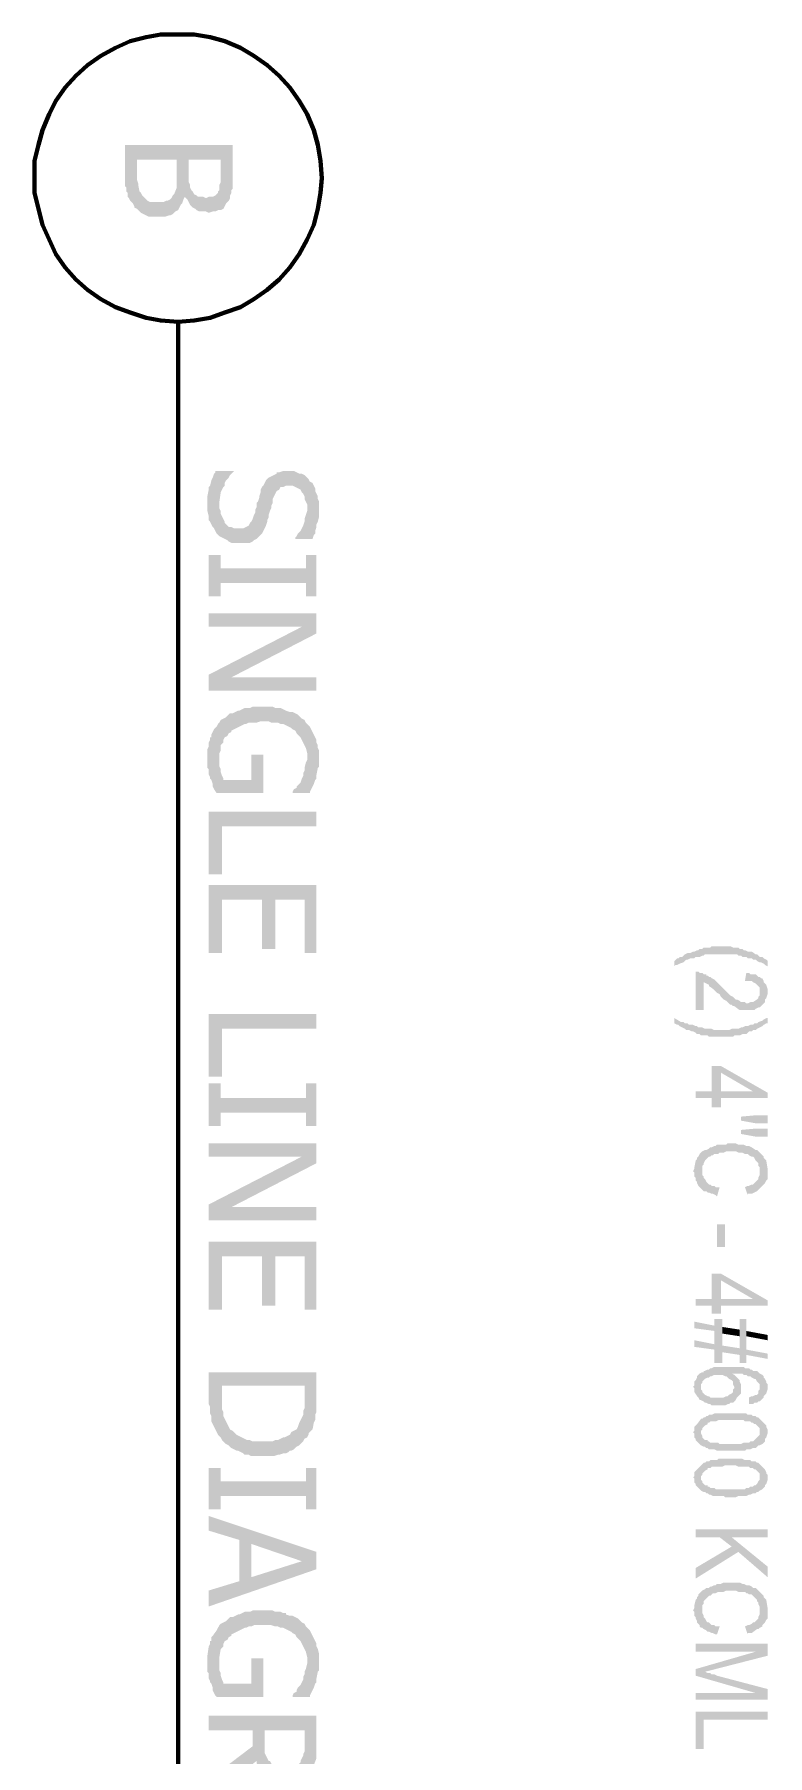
# Model space of a CAD drawing. Header units: inches. Extents: x -186 to 186, y -282 to 282.
# Drawn here: x -91.63 to -71.22, y -0.85 to 47.04 of the extents above; entities that cross this region are included whole.
import ezdxf

# ---------------------------------------------------------------- set-up
doc = ezdxf.new("R2010")
doc.units = ezdxf.units.IN
doc.header["$MEASUREMENT"] = 0
doc.layers.add('H', color=7, linetype='CONTINUOUS', lineweight=100)
doc.layers.add('P', color=250, linetype='CONTINUOUS', lineweight=100)

msp = doc.modelspace()

# ---------------------------------------------------------------- hatches: boundary and pattern name
at = {"layer": 'H', "linetype": 'Continuous'}
for points in [[(-86.111, 43.185), (-86.111, 43.963), (-89.111, 43.963), (-89.111, 43), (-89.111, 42.926), (-89.111, 42.815), (-89.074, 42.778), (-89.074, 42.667), (-89.037, 42.63), (-89.037, 42.519), (-89, 42.481), (-88.963, 42.407), (-88.889, 42.333), (-88.852, 42.259), (-88.852, 42.222), (-88.778, 42.185), (-88.778, 43.556), (-87.667, 43.556), (-87.667, 43.111), (-87.63, 42.148), (-87.593, 42.222), (-87.556, 42.296), (-87.519, 42.333), (-87.481, 42.444), (-87.444, 42.519), (-87.37, 42.444), (-87.333, 42.37), (-87.333, 43.556), (-86.444, 43.556), (-86.444, 42.148), (-86.37, 42.185), (-86.333, 42.259), (-86.296, 42.333), (-86.222, 42.407), (-86.185, 42.481), (-86.185, 42.556), (-86.148, 42.63), (-86.148, 42.704), (-86.111, 42.741), (-86.111, 43), (-86.111, 43.074)], [(-87.63, 42.148), (-87.667, 43.111), (-87.667, 42.852), (-87.667, 42.815), (-87.667, 42.778), (-87.741, 42.593), (-87.778, 42.556), (-87.815, 42.481), (-87.852, 42.444), (-87.926, 42.407), (-87.963, 42.407), (-88.037, 42.37), (-88.111, 42.37), (-88.222, 42.37), (-88.333, 42.37), (-88.407, 42.37), (-88.481, 42.407), (-88.519, 42.444), (-88.593, 42.519), (-88.63, 42.556), (-88.667, 42.63), (-88.704, 42.667), (-88.741, 42.852), (-88.741, 42.889), (-88.778, 43), (-88.778, 43.148), (-88.778, 43.259), (-88.778, 43.556), (-88.778, 42.185), (-88.704, 42.111), (-88.667, 42.074), (-88.593, 42.037), (-88.519, 42), (-88.444, 41.963), (-88.37, 41.963), (-88.296, 41.963), (-88.074, 41.963), (-88, 41.963), (-87.889, 42), (-87.852, 42), (-87.778, 42.037), (-87.704, 42.111)], [(-86.444, 42.148), (-86.444, 43.185), (-86.444, 42.926), (-86.481, 42.852), (-86.481, 42.815), (-86.481, 42.704), (-86.519, 42.667), (-86.519, 42.63), (-86.593, 42.556), (-86.667, 42.519), (-86.778, 42.519), (-86.852, 42.481), (-86.926, 42.519), (-87, 42.519), (-87.074, 42.519), (-87.111, 42.556), (-87.185, 42.593), (-87.222, 42.667), (-87.259, 42.704), (-87.296, 42.778), (-87.296, 42.852), (-87.333, 42.926), (-87.333, 43.037), (-87.333, 43.111), (-87.333, 43.556), (-87.333, 42.37), (-87.296, 42.296), (-87.222, 42.222), (-87.148, 42.185), (-87.111, 42.148), (-87.037, 42.111), (-86.963, 42.111), (-86.852, 42.111), (-86.778, 42.074), (-86.667, 42.111), (-86.593, 42.111), (-86.519, 42.148)], [(-86.074, 34.889), (-86.593, 34.889), (-86.593, 34.852), (-86.63, 34.815), (-86.667, 34.704), (-86.704, 34.63), (-86.741, 34.481), (-86.778, 34.444), (-86.778, 34.37), (-86.815, 34.185), (-86.815, 34.111), (-86.815, 33.778), (-86.778, 33.63), (-86.778, 33.519), (-86.741, 33.481), (-86.704, 33.407), (-86.667, 33.333), (-86.63, 33.296), (-86.593, 33.222), (-86.556, 33.148), (-86.519, 33.111), (-86.481, 33.963), (-86.481, 34.037), (-86.444, 34.296), (-86.37, 34.444), (-86.333, 34.481), (-86.333, 34.556), (-86.296, 34.63), (-86.222, 34.704), (-86.185, 34.778), (-86.148, 34.815)], [(-84, 34.667), (-84.037, 34.704), (-84.111, 34.778), (-84.185, 34.815), (-84.259, 34.815), (-84.333, 34.852), (-84.407, 34.889), (-84.481, 34.889), (-84.556, 34.889), (-84.63, 34.889), (-84.704, 34.889), (-84.815, 34.852), (-84.889, 34.852), (-84.889, 34.815), (-84.963, 34.778), (-85.037, 34.741), (-85.111, 34.704), (-85.148, 34.667), (-85.185, 34.63), (-85.222, 34.556), (-85.259, 34.481), (-85.296, 34.444), (-85.333, 34.37), (-85.333, 34.296), (-85.37, 34.185), (-85.37, 34.148), (-85.407, 34.037), (-85.444, 34), (-85.444, 33.889), (-85.481, 33.815), (-85.481, 33.741), (-85.519, 33.667), (-85.556, 33.556), (-85.593, 33.481), (-85.63, 33.444), (-85.667, 33.37), (-85.741, 33.333), (-85.815, 33.296), (-85.889, 33.296), (-86.074, 33.296), (-86.148, 33.333), (-86.222, 33.333), (-86.296, 33.407), (-86.333, 33.444), (-86.333, 33.481), (-86.37, 33.556), (-86.407, 33.63), (-86.444, 33.704), (-86.444, 33.778), (-86.481, 33.852), (-86.481, 33.963), (-86.519, 33.111), (-86.481, 33.074), (-86.407, 33.037), (-86.333, 33), (-86.259, 32.963), (-86.222, 32.926), (-86.148, 32.889), (-86.074, 32.889), (-86, 32.889), (-85.815, 32.889), (-85.704, 32.889), (-85.63, 32.889), (-85.556, 32.926), (-85.519, 32.963), (-85.444, 33), (-85.407, 33.037), (-85.333, 33.111), (-85.296, 33.148), (-85.222, 33.296), (-85.185, 33.37), (-85.148, 33.481), (-85.148, 33.519), (-85.111, 33.593), (-85.111, 33.667), (-85.074, 33.778), (-85.037, 33.852), (-85.037, 33.926), (-85, 34), (-85, 34.074), (-85, 34.111), (-84.963, 34.185), (-84.926, 34.259), (-84.889, 34.333), (-84.815, 34.37), (-84.778, 34.444), (-84.704, 34.444), (-84.63, 34.481), (-84.519, 34.481), (-84.444, 34.481), (-84.37, 34.444), (-84.296, 34.407), (-84.222, 34.37), (-84.185, 34.296), (-84.148, 34.259), (-84.111, 34.185), (-84.111, 34.111), (-84.074, 34.037), (-84.037, 33.963), (-84.037, 33.852)], [(-83.704, 33.889), (-83.704, 33.963), (-83.704, 34.037), (-83.741, 34.111), (-83.741, 34.185), (-83.778, 34.259), (-83.815, 34.333), (-83.815, 34.407), (-83.852, 34.481), (-83.889, 34.556), (-83.963, 34.593), (-84, 34.667), (-84.037, 33.852), (-84.037, 33.778), (-84.111, 33.556), (-84.111, 33.481), (-84.148, 33.37), (-84.185, 33.296), (-84.222, 33.222), (-84.296, 33.148), (-84.333, 33.074), (-84.37, 33.037), (-84.37, 33), (-83.889, 33), (-83.852, 33.111), (-83.815, 33.148), (-83.815, 33.222), (-83.778, 33.333), (-83.778, 33.407), (-83.741, 33.481), (-83.704, 33.63), (-83.704, 33.704), (-83.704, 33.815)], [(-83.778, 31.407), (-83.778, 32.556), (-84.074, 32.556), (-84.074, 32.185), (-86.444, 32.185), (-86.444, 32.556), (-86.778, 32.556), (-86.778, 31.407), (-86.444, 31.407), (-86.444, 31.778), (-84.074, 31.778), (-84.074, 31.407)], [(-83.778, 30.37), (-83.778, 30.926), (-86.778, 30.926), (-86.778, 30.556), (-84.185, 30.556)], [(-83.778, 30.37), (-84.185, 30.556), (-86.778, 29.222), (-86.148, 29.148)], [(-83.778, 28.778), (-83.778, 29.148), (-86.148, 29.148), (-86.778, 29.222), (-86.778, 28.778)], [(-84, 27.815), (-84.074, 27.889), (-84.111, 27.963), (-84.185, 28), (-84.222, 28.037), (-84.296, 28.111), (-84.37, 28.148), (-84.444, 28.185), (-84.519, 28.185), (-84.63, 28.222), (-84.704, 28.259), (-84.778, 28.296), (-84.852, 28.296), (-84.926, 28.296), (-85, 28.333), (-85.074, 28.333), (-85.37, 28.333), (-85.481, 28.333), (-85.556, 28.333), (-85.63, 28.296), (-85.704, 28.296), (-85.778, 28.296), (-85.852, 28.259), (-85.926, 28.222), (-85.963, 28.222), (-86.037, 28.185), (-86.111, 28.148), (-86.185, 28.148), (-86.222, 28.111), (-86.296, 28.037), (-86.37, 28), (-86.444, 27.963), (-86.481, 27.889), (-86.519, 27.852), (-86.481, 26.926), (-86.481, 27.037), (-86.444, 27.111), (-86.444, 27.185), (-86.444, 27.259), (-86.37, 27.333), (-86.37, 27.407), (-86.333, 27.481), (-86.259, 27.519), (-86.222, 27.593), (-86.148, 27.63), (-86.148, 27.667), (-86.074, 27.704), (-86, 27.741), (-85.926, 27.778), (-85.852, 27.815), (-85.778, 27.852), (-85.741, 27.852), (-85.667, 27.889), (-85.593, 27.889), (-85.519, 27.889), (-85.444, 27.889), (-85.333, 27.926), (-85.111, 27.926), (-85.037, 27.889), (-84.926, 27.889), (-84.852, 27.889), (-84.778, 27.852), (-84.704, 27.852), (-84.63, 27.815), (-84.556, 27.778), (-84.481, 27.741), (-84.444, 27.704), (-84.37, 27.667), (-84.333, 27.593), (-84.259, 27.519), (-84.222, 27.481), (-84.185, 27.407), (-84.148, 27.333), (-84.111, 27.259), (-84.074, 27.185), (-84.037, 27.037), (-84.037, 26.963)], [(-85.259, 25.926), (-85.259, 27), (-85.593, 27), (-85.593, 26.296), (-86.37, 26.296), (-86.37, 26.333), (-86.407, 26.407), (-86.444, 26.519), (-86.444, 26.593), (-86.481, 26.667), (-86.481, 26.852), (-86.481, 26.926), (-86.519, 27.852), (-86.556, 27.778), (-86.63, 27.704), (-86.667, 27.63), (-86.704, 27.556), (-86.704, 27.481), (-86.741, 27.481), (-86.741, 27.407), (-86.778, 27.333), (-86.778, 27.222), (-86.815, 27.148), (-86.815, 27.074), (-86.815, 26.704), (-86.815, 26.63), (-86.778, 26.593), (-86.778, 26.519), (-86.778, 26.444), (-86.741, 26.37), (-86.741, 26.333), (-86.704, 26.296), (-86.667, 26.185), (-86.667, 26.111), (-86.63, 26.037), (-86.556, 25.926)], [(-83.704, 26.889), (-83.704, 26.926), (-83.704, 27.037), (-83.704, 27.111), (-83.741, 27.185), (-83.741, 27.259), (-83.778, 27.333), (-83.778, 27.407), (-83.815, 27.481), (-83.852, 27.556), (-83.889, 27.63), (-83.926, 27.704), (-83.963, 27.778), (-84, 27.815), (-84.037, 26.963), (-84.037, 26.852), (-84.074, 26.778), (-84.111, 26.63), (-84.111, 26.556), (-84.148, 26.481), (-84.148, 26.407), (-84.185, 26.333), (-84.222, 26.222), (-84.333, 26.111), (-84.333, 26.074), (-84.407, 26.037), (-84.444, 25.963), (-84.444, 25.926), (-83.963, 25.926), (-83.963, 25.963), (-83.926, 26.037), (-83.889, 26.111), (-83.852, 26.185), (-83.815, 26.296), (-83.778, 26.333), (-83.778, 26.37), (-83.778, 26.444), (-83.741, 26.63), (-83.704, 26.667), (-83.704, 26.741), (-83.704, 26.815)], [(-83.778, 25), (-83.778, 25.407), (-86.778, 25.407), (-86.778, 23.667), (-86.407, 23.667), (-86.407, 25)], [(-83.778, 21.481), (-83.778, 23.37), (-86.778, 23.37), (-86.778, 21.481), (-86.407, 21.481), (-86.407, 22.963), (-85.296, 22.963), (-85.296, 21.593), (-84.926, 21.593), (-84.926, 22.963), (-84.111, 22.963), (-84.111, 21.481)], [(-71.222, 21.111), (-71.222, 21.259), (-71.259, 21.296), (-71.333, 21.333), (-71.37, 21.37), (-71.444, 21.37), (-71.481, 21.407), (-71.519, 21.444), (-71.556, 21.444), (-71.667, 21.519), (-71.741, 21.519), (-71.778, 21.519), (-71.852, 21.556), (-71.889, 21.556), (-71.926, 21.593), (-72, 21.593), (-72.037, 21.63), (-72.111, 21.63), (-72.148, 21.63), (-72.185, 21.63), (-72.259, 21.667), (-72.37, 21.667), (-72.407, 21.667), (-72.593, 21.667), (-72.667, 21.667), (-72.778, 21.667), (-72.815, 21.63), (-72.889, 21.63), (-72.926, 21.63), (-73, 21.63), (-73.037, 21.593), (-73.111, 21.593), (-73.148, 21.556), (-73.185, 21.556), (-73.259, 21.519), (-73.296, 21.519), (-73.37, 21.481), (-73.444, 21.481), (-73.519, 21.444), (-73.556, 21.407), (-73.593, 21.37), (-73.667, 21.37), (-73.704, 21.333), (-73.741, 21.333), (-73.778, 21.296), (-73.815, 21.259), (-73.815, 21.111), (-73.778, 21.148), (-73.741, 21.148), (-73.667, 21.185), (-73.556, 21.222), (-73.519, 21.259), (-73.481, 21.296), (-73.444, 21.296), (-73.37, 21.333), (-73.333, 21.333), (-73.259, 21.333), (-73.222, 21.37), (-73.148, 21.37), (-73.111, 21.37), (-73.037, 21.407), (-73, 21.407), (-72.963, 21.444), (-72.889, 21.444), (-72.852, 21.444), (-72.778, 21.444), (-72.741, 21.444), (-72.333, 21.444), (-72.259, 21.444), (-72.185, 21.444), (-72.148, 21.444), (-72.074, 21.444), (-72.037, 21.407), (-71.963, 21.407), (-71.926, 21.37), (-71.852, 21.37), (-71.815, 21.37), (-71.778, 21.333), (-71.704, 21.333), (-71.667, 21.333), (-71.63, 21.296), (-71.593, 21.296), (-71.556, 21.296), (-71.519, 21.259), (-71.444, 21.222), (-71.407, 21.222), (-71.333, 21.185), (-71.296, 21.148)], [(-71.407, 20), (-71.444, 20.407), (-71.444, 20.37), (-71.444, 20.296), (-71.481, 20.259), (-71.481, 20.222), (-71.519, 20.185), (-71.63, 20.111), (-71.667, 20.111), (-71.704, 20.111), (-71.778, 20.074), (-71.815, 20.074), (-71.852, 20.111), (-71.889, 20.111), (-71.963, 20.111), (-72, 20.148), (-72.074, 20.185), (-72.111, 20.185), (-72.148, 20.222), (-72.185, 20.259), (-72.259, 20.296), (-72.296, 20.333), (-72.333, 20.37), (-72.407, 20.444), (-72.444, 20.481), (-72.519, 20.556), (-72.593, 20.63), (-72.63, 20.667), (-72.667, 20.704), (-72.704, 20.741), (-72.778, 20.778), (-72.815, 20.815), (-72.852, 20.815), (-72.889, 20.852), (-72.926, 20.852), (-72.926, 20.889), (-73, 20.889), (-73.037, 20.926), (-73.111, 20.926), (-73.148, 20.963), (-73.185, 20.963), (-73.222, 20.963), (-73.222, 19.889), (-73, 19.889), (-73, 20.667), (-72.926, 20.63), (-72.852, 20.593), (-72.852, 20.556), (-72.741, 20.481), (-72.667, 20.407), (-72.63, 20.37), (-72.556, 20.333), (-72.519, 20.259), (-72.481, 20.222), (-72.444, 20.185), (-72.37, 20.148), (-72.333, 20.111), (-72.296, 20.074), (-72.259, 20.037), (-72.222, 20.037), (-72.185, 20), (-72.148, 20), (-72, 19.889), (-71.963, 19.889), (-71.889, 19.889), (-71.852, 19.889), (-71.704, 19.889), (-71.667, 19.889), (-71.593, 19.889), (-71.556, 19.926), (-71.481, 19.963), (-71.444, 19.963)], [(-71.222, 20.37), (-71.222, 20.481), (-71.259, 20.593), (-71.296, 20.63), (-71.333, 20.667), (-71.333, 20.704), (-71.37, 20.778), (-71.407, 20.778), (-71.444, 20.815), (-71.481, 20.815), (-71.519, 20.852), (-71.556, 20.889), (-71.63, 20.889), (-71.704, 20.889), (-71.741, 20.926), (-71.815, 20.926), (-71.852, 20.704), (-71.778, 20.704), (-71.741, 20.704), (-71.667, 20.704), (-71.63, 20.667), (-71.556, 20.63), (-71.519, 20.593), (-71.481, 20.556), (-71.444, 20.519), (-71.444, 20.444), (-71.444, 20.407), (-71.407, 20), (-71.37, 20.037), (-71.333, 20.074), (-71.296, 20.111), (-71.296, 20.185), (-71.259, 20.222), (-71.222, 20.333)], [(-83.778, 19.37), (-83.778, 19.778), (-86.778, 19.778), (-86.778, 18.037), (-86.407, 18.037), (-86.407, 19.37)], [(-71.222, 19.519), (-71.222, 19.667), (-71.259, 19.667), (-71.333, 19.63), (-71.37, 19.593), (-71.481, 19.556), (-71.519, 19.519), (-71.593, 19.519), (-71.63, 19.481), (-71.667, 19.481), (-71.704, 19.481), (-71.778, 19.444), (-71.815, 19.444), (-71.852, 19.444), (-71.926, 19.407), (-71.963, 19.407), (-72.037, 19.37), (-72.111, 19.37), (-72.148, 19.37), (-72.185, 19.37), (-72.222, 19.37), (-72.296, 19.333), (-72.704, 19.333), (-72.778, 19.37), (-72.815, 19.37), (-72.852, 19.37), (-72.926, 19.37), (-72.963, 19.37), (-73.037, 19.407), (-73.074, 19.407), (-73.148, 19.407), (-73.185, 19.444), (-73.222, 19.444), (-73.296, 19.481), (-73.333, 19.481), (-73.407, 19.481), (-73.444, 19.519), (-73.519, 19.519), (-73.556, 19.556), (-73.63, 19.556), (-73.815, 19.667), (-73.815, 19.519), (-73.741, 19.481), (-73.704, 19.481), (-73.667, 19.444), (-73.519, 19.37), (-73.481, 19.333), (-73.407, 19.333), (-73.333, 19.296), (-73.296, 19.296), (-73.222, 19.259), (-73.185, 19.222), (-73.111, 19.222), (-73.074, 19.185), (-73, 19.185), (-72.963, 19.185), (-72.889, 19.185), (-72.852, 19.148), (-72.815, 19.148), (-72.741, 19.148), (-72.63, 19.148), (-72.556, 19.148), (-72.444, 19.148), (-72.407, 19.148), (-72.296, 19.148), (-72.259, 19.148), (-72.185, 19.148), (-72.148, 19.185), (-72.111, 19.185), (-72.037, 19.185), (-72, 19.185), (-71.926, 19.222), (-71.889, 19.222), (-71.815, 19.222), (-71.778, 19.259), (-71.741, 19.296), (-71.667, 19.296), (-71.63, 19.333), (-71.556, 19.333), (-71.519, 19.37), (-71.37, 19.444), (-71.333, 19.481), (-71.259, 19.519)], [(-71.222, 17.444), (-71.222, 17.593), (-72.519, 18.333), (-72.778, 18.333), (-72.778, 17.63), (-73.222, 17.63), (-73.222, 17.444), (-72.778, 17.444), (-72.778, 17.185), (-72.519, 17.185), (-72.519, 18.148), (-71.63, 17.63)], [(-83.778, 16.667), (-83.778, 17.852), (-84.074, 17.852), (-84.074, 17.444), (-86.444, 17.444), (-86.444, 17.852), (-86.778, 17.852), (-86.778, 16.667), (-86.444, 16.667), (-86.444, 17.037), (-84.074, 17.037), (-84.074, 16.667)], [(-71.222, 17.444), (-71.63, 17.63), (-72.519, 17.63), (-72.519, 18.148), (-72.519, 17.444)], [(-71.222, 16.741), (-71.222, 16.963), (-71.556, 16.963), (-71.963, 16.926), (-71.963, 16.815), (-71.556, 16.741)], [(-71.222, 16.37), (-71.222, 16.593), (-71.556, 16.593), (-71.963, 16.556), (-71.963, 16.444), (-71.556, 16.37)], [(-83.778, 15.63), (-83.778, 16.185), (-86.778, 16.185), (-86.778, 15.815), (-84.185, 15.815)], [(-83.778, 15.63), (-84.185, 15.815), (-86.778, 14.481), (-86.148, 14.407)], [(-71.444, 15.926), (-71.481, 15.963), (-71.519, 16), (-71.556, 16), (-71.667, 16.074), (-71.741, 16.111), (-71.778, 16.111), (-71.815, 16.111), (-71.889, 16.148), (-71.926, 16.148), (-72, 16.148), (-72.037, 16.148), (-72.111, 16.185), (-72.333, 16.185), (-72.37, 16.148), (-72.444, 16.148), (-72.519, 16.148), (-72.556, 16.148), (-72.63, 16.148), (-72.667, 16.111), (-72.704, 16.111), (-72.778, 16.074), (-72.815, 16.074), (-72.852, 16.037), (-72.926, 16), (-72.963, 16), (-73.037, 15.963), (-73.074, 15.926), (-73.111, 15.889), (-73.148, 15.815), (-73.185, 15.778), (-73.185, 15.741), (-73.222, 15.704), (-73.259, 15.519), (-73.259, 15.481), (-73.296, 15.407), (-73.259, 15.37), (-73.259, 15.296), (-73.259, 15.259), (-73.222, 15.222), (-73.222, 15.148), (-73.185, 15.111), (-73.185, 15.074), (-73.148, 15), (-73.074, 14.926), (-73.037, 15.444), (-73.037, 15.481), (-73.037, 15.556), (-73, 15.593), (-73, 15.63), (-72.963, 15.704), (-72.926, 15.741), (-72.889, 15.778), (-72.852, 15.815), (-72.815, 15.815), (-72.778, 15.852), (-72.741, 15.852), (-72.704, 15.889), (-72.667, 15.889), (-72.593, 15.889), (-72.556, 15.926), (-72.481, 15.926), (-72.444, 15.926), (-72.37, 15.963), (-72.111, 15.963), (-72.037, 15.926), (-71.963, 15.926), (-71.926, 15.926), (-71.852, 15.889), (-71.815, 15.889), (-71.778, 15.889), (-71.741, 15.852), (-71.667, 15.815), (-71.63, 15.815), (-71.593, 15.778), (-71.556, 15.704), (-71.519, 15.667), (-71.481, 15.63), (-71.481, 15.556), (-71.444, 15.519), (-71.444, 15.444), (-71.444, 15.407)], [(-71.222, 15.407), (-71.222, 15.481), (-71.259, 15.704), (-71.296, 15.741), (-71.333, 15.778), (-71.333, 15.815), (-71.37, 15.852), (-71.407, 15.889), (-71.444, 15.926), (-71.444, 15.407), (-71.444, 15.333), (-71.444, 15.296), (-71.481, 15.222), (-71.481, 15.185), (-71.519, 15.148), (-71.556, 15.111), (-71.593, 15.074), (-71.63, 15.037), (-71.667, 15.037), (-71.741, 15), (-71.778, 15), (-71.852, 14.963), (-71.778, 14.741), (-71.778, 14.778), (-71.704, 14.778), (-71.667, 14.778), (-71.519, 14.852), (-71.481, 14.889), (-71.444, 14.926), (-71.37, 15), (-71.333, 15.037), (-71.296, 15.074), (-71.259, 15.148), (-71.222, 15.185), (-71.222, 15.296), (-71.222, 15.333)], [(-72.556, 14.963), (-72.593, 14.963), (-72.667, 14.963), (-72.704, 15), (-72.778, 15), (-72.815, 15.037), (-72.852, 15.037), (-72.889, 15.074), (-72.926, 15.111), (-72.963, 15.185), (-73, 15.222), (-73, 15.259), (-73.037, 15.296), (-73.037, 15.37), (-73.037, 15.444), (-73.074, 14.926), (-73.037, 14.889), (-73, 14.852), (-72.926, 14.852), (-72.889, 14.815), (-72.852, 14.815), (-72.778, 14.778), (-72.741, 14.778), (-72.667, 14.741), (-72.63, 14.704)], [(-83.778, 14.037), (-83.778, 14.407), (-86.148, 14.407), (-86.778, 14.481), (-86.778, 14.037)], [(-72.63, 13.296), (-72.407, 13.296), (-72.407, 13.926), (-72.63, 13.926)], [(-83.778, 11.556), (-83.778, 13.444), (-86.778, 13.444), (-86.778, 11.556), (-86.407, 11.556), (-86.407, 13.037), (-85.296, 13.037), (-85.296, 11.667), (-84.926, 11.667), (-84.926, 13.037), (-84.111, 13.037), (-84.111, 11.556)], [(-71.222, 11.667), (-71.222, 11.815), (-72.519, 12.556), (-72.778, 12.556), (-72.778, 11.852), (-73.222, 11.852), (-73.222, 11.667), (-72.778, 11.667), (-72.778, 11.444), (-72.519, 11.444), (-72.519, 12.37), (-71.63, 11.852)], [(-71.222, 11.667), (-71.63, 11.852), (-72.519, 11.852), (-72.519, 12.37), (-72.519, 11.667)], [(-71.222, 10.185), (-71.222, 10.333), (-71.815, 10.444), (-71.815, 11.296), (-72, 11.296), (-72, 10.481), (-72.481, 10.556), (-72.481, 11.296), (-72.704, 11.296), (-72.704, 10.593), (-73.259, 10.704), (-73.259, 10.519), (-72.704, 10.444), (-72.704, 10.074), (-72.481, 10.074), (-72.481, 10.37), (-72, 10.296), (-72, 10.074), (-71.815, 10.074), (-71.815, 10.296)], [(-72.704, 11.111), (-73.259, 11.222), (-73.259, 11.037), (-72.704, 10.963), (-72.704, 10.593)], [(-72, 11), (-72.481, 11.074), (-72.481, 10.889), (-72, 10.815), (-72, 10.481)], [(-71.222, 10.704), (-71.222, 10.852), (-71.815, 10.963), (-71.815, 10.815)], [(-83.778, 9.148), (-83.778, 9.815), (-86.778, 9.815), (-86.778, 8.926), (-86.741, 8.852), (-86.741, 8.741), (-86.741, 8.667), (-86.704, 8.593), (-86.704, 8.556), (-86.704, 8.519), (-86.704, 8.444), (-86.667, 8.37), (-86.63, 8.296), (-86.593, 8.222), (-86.556, 8.148), (-86.519, 8.074), (-86.481, 8.037), (-86.444, 8), (-86.407, 9.444), (-84.111, 9.444), (-84.111, 9.148), (-84.111, 7.963), (-84.037, 8), (-84, 8.074), (-84, 8.111), (-83.889, 8.222), (-83.852, 8.407), (-83.815, 8.481), (-83.815, 8.63), (-83.778, 8.704), (-83.778, 8.778), (-83.778, 8.963), (-83.778, 9.037)], [(-72.148, 9), (-72.148, 9.407), (-72.148, 9.37), (-72.185, 9.333), (-72.185, 9.259), (-72.222, 9.222), (-72.296, 9.185), (-72.333, 9.148), (-72.37, 9.148), (-72.444, 9.111), (-72.481, 9.111), (-72.556, 9.111), (-72.63, 9.111), (-72.704, 9.111), (-72.778, 9.111), (-72.815, 9.111), (-72.852, 9.148), (-72.889, 9.148), (-72.963, 9.185), (-73, 9.222), (-73.037, 9.259), (-73.037, 9.296), (-73.074, 9.333), (-73.074, 9.407), (-73.111, 9.778), (-73.185, 9.704), (-73.185, 9.667), (-73.222, 9.593), (-73.259, 9.556), (-73.259, 9.519), (-73.259, 9.444), (-73.296, 9.407), (-73.259, 9.37), (-73.259, 9.296), (-73.259, 9.259), (-73.185, 9.148), (-73.148, 9.111), (-73.111, 9.037), (-73.074, 9.037), (-73, 9), (-72.963, 8.963), (-72.926, 8.963), (-72.852, 8.926), (-72.815, 8.926), (-72.778, 8.889), (-72.704, 8.889), (-72.444, 8.889), (-72.407, 8.889), (-72.333, 8.926), (-72.296, 8.926), (-72.259, 8.963), (-72.185, 8.963)], [(-71.963, 9.37), (-71.963, 9.444), (-71.963, 9.481), (-72, 9.556), (-72, 9.593), (-72.037, 9.63), (-72.148, 9.741), (-72.222, 9.778), (-72.222, 9.963), (-72.444, 9.963), (-72.519, 9.963), (-72.593, 9.963), (-72.63, 9.963), (-72.704, 9.963), (-72.778, 9.926), (-72.815, 9.926), (-72.852, 9.889), (-72.889, 9.889), (-72.963, 9.852), (-73, 9.852), (-73, 9.815), (-73.037, 9.815), (-73.111, 9.778), (-73.074, 9.407), (-73.074, 9.481), (-73.037, 9.519), (-73.037, 9.556), (-73, 9.593), (-72.963, 9.63), (-72.889, 9.667), (-72.852, 9.667), (-72.815, 9.704), (-72.778, 9.704), (-72.704, 9.741), (-72.667, 9.741), (-72.593, 9.741), (-72.519, 9.741), (-72.481, 9.741), (-72.407, 9.704), (-72.37, 9.704), (-72.296, 9.63), (-72.222, 9.593), (-72.185, 9.556), (-72.185, 9.519), (-72.185, 9.481), (-72.148, 9.407), (-72.148, 9), (-72.111, 9.037), (-72.074, 9.111), (-72.037, 9.148), (-72, 9.185), (-71.963, 9.222), (-71.963, 9.259), (-71.963, 9.333)], [(-71.444, 9.778), (-71.481, 9.815), (-71.519, 9.852), (-71.556, 9.852), (-71.63, 9.852), (-71.667, 9.889), (-71.704, 9.889), (-71.741, 9.926), (-71.815, 9.926), (-71.852, 9.926), (-71.889, 9.963), (-71.963, 9.963), (-72.111, 9.963), (-72.148, 9.963), (-72.222, 9.963), (-72.222, 9.778), (-72.037, 9.778), (-72, 9.778), (-71.926, 9.778), (-71.889, 9.741), (-71.815, 9.741), (-71.778, 9.704), (-71.741, 9.704), (-71.704, 9.704), (-71.667, 9.667), (-71.593, 9.63), (-71.556, 9.63), (-71.519, 9.556), (-71.444, 9.481), (-71.444, 9.444), (-71.444, 9.407)], [(-71.222, 9.37), (-71.222, 9.481), (-71.259, 9.519), (-71.259, 9.556), (-71.296, 9.63), (-71.333, 9.667), (-71.333, 9.704), (-71.37, 9.741), (-71.444, 9.778), (-71.444, 9.407), (-71.444, 9.333), (-71.481, 9.296), (-71.481, 9.222), (-71.519, 9.185), (-71.556, 9.185), (-71.63, 9.148), (-71.667, 9.148), (-71.741, 9.111), (-71.741, 8.926), (-71.704, 8.926), (-71.63, 8.926), (-71.593, 8.963), (-71.519, 8.963), (-71.481, 9), (-71.444, 9), (-71.407, 9.037), (-71.37, 9.074), (-71.333, 9.111), (-71.333, 9.148), (-71.296, 9.185), (-71.259, 9.222), (-71.222, 9.333)], [(-84.111, 7.963), (-84.111, 9.148), (-84.111, 9), (-84.111, 8.889), (-84.111, 8.815), (-84.148, 8.741), (-84.148, 8.667), (-84.148, 8.63), (-84.185, 8.556), (-84.222, 8.481), (-84.259, 8.407), (-84.296, 8.296), (-84.333, 8.222), (-84.407, 8.185), (-84.481, 8.148), (-84.519, 8.074), (-84.593, 8.037), (-84.667, 8), (-84.704, 8), (-84.778, 7.963), (-84.852, 7.926), (-84.926, 7.926), (-85, 7.889), (-85.074, 7.889), (-85.185, 7.889), (-85.37, 7.889), (-85.481, 7.889), (-85.556, 7.889), (-85.63, 7.926), (-85.704, 7.926), (-85.778, 7.963), (-85.852, 8), (-85.926, 8.037), (-86, 8.074), (-86.037, 8.111), (-86.111, 8.185), (-86.185, 8.222), (-86.222, 8.296), (-86.259, 8.37), (-86.296, 8.444), (-86.333, 8.519), (-86.37, 8.593), (-86.37, 8.667), (-86.37, 8.704), (-86.407, 8.778), (-86.407, 8.852), (-86.407, 8.963), (-86.407, 9.444), (-86.444, 8), (-86.407, 7.926), (-86.333, 7.852), (-86.296, 7.815), (-86.222, 7.778), (-86.148, 7.704), (-86.074, 7.667), (-86, 7.63), (-85.963, 7.63), (-85.889, 7.593), (-85.815, 7.556), (-85.778, 7.519), (-85.667, 7.519), (-85.593, 7.481), (-85.519, 7.481), (-85.444, 7.481), (-85.333, 7.481), (-85.111, 7.481), (-85.037, 7.481), (-84.963, 7.481), (-84.852, 7.519), (-84.815, 7.519), (-84.704, 7.556), (-84.63, 7.556), (-84.556, 7.593), (-84.519, 7.63), (-84.481, 7.63), (-84.407, 7.667), (-84.333, 7.741), (-84.259, 7.778), (-84.222, 7.815), (-84.148, 7.889)], [(-71.222, 8.148), (-71.222, 8.222), (-71.259, 8.296), (-71.259, 8.333), (-71.296, 8.37), (-71.333, 8.407), (-71.37, 8.444), (-71.407, 8.481), (-71.444, 8.519), (-71.481, 8.556), (-71.519, 8.556), (-71.556, 8.593), (-71.63, 8.593), (-71.667, 8.63), (-71.704, 8.63), (-71.778, 8.63), (-71.815, 8.667), (-71.852, 8.667), (-71.926, 8.667), (-72, 8.667), (-72.037, 8.667), (-72.444, 8.667), (-72.519, 8.667), (-72.593, 8.667), (-72.63, 8.667), (-72.704, 8.667), (-72.778, 8.63), (-72.815, 8.63), (-72.852, 8.63), (-72.889, 8.593), (-72.926, 8.593), (-72.963, 8.556), (-73, 8.556), (-73.037, 8.519), (-73.074, 8.519), (-73.074, 8.148), (-73.074, 8.185), (-73.037, 8.222), (-73.037, 8.259), (-73, 8.296), (-72.963, 8.333), (-72.889, 8.37), (-72.889, 8.407), (-72.852, 8.407), (-72.815, 8.444), (-72.778, 8.444), (-72.704, 8.444), (-72.667, 8.444), (-72.593, 8.481), (-72.481, 8.481), (-72.407, 8.481), (-72.111, 8.481), (-72.037, 8.481), (-71.889, 8.481), (-71.852, 8.444), (-71.815, 8.444), (-71.741, 8.444), (-71.704, 8.444), (-71.667, 8.407), (-71.63, 8.407), (-71.593, 8.37), (-71.556, 8.37), (-71.519, 8.333), (-71.481, 8.296), (-71.444, 8.259), (-71.444, 8.185), (-71.444, 8.148), (-71.444, 7.778), (-71.37, 7.815), (-71.296, 7.889), (-71.296, 7.963), (-71.259, 8), (-71.222, 8.111)], [(-71.444, 7.778), (-71.444, 8.148), (-71.444, 8.111), (-71.444, 8.074), (-71.481, 8.037), (-71.519, 8), (-71.556, 7.963), (-71.593, 7.926), (-71.63, 7.889), (-71.667, 7.889), (-71.704, 7.889), (-71.741, 7.852), (-71.815, 7.852), (-71.852, 7.852), (-71.889, 7.852), (-71.963, 7.815), (-72.556, 7.815), (-72.593, 7.852), (-72.667, 7.852), (-72.704, 7.852), (-72.778, 7.852), (-72.815, 7.852), (-72.852, 7.889), (-72.889, 7.889), (-72.889, 7.926), (-72.963, 7.926), (-73, 7.963), (-73.037, 8), (-73.037, 8.037), (-73.074, 8.111), (-73.074, 8.148), (-73.074, 8.519), (-73.185, 8.37), (-73.222, 8.333), (-73.259, 8.296), (-73.259, 8.259), (-73.259, 8.185), (-73.296, 8.148), (-73.259, 8.111), (-73.259, 8.074), (-73.259, 8), (-73.222, 7.963), (-73.222, 7.926), (-73.185, 7.889), (-73.148, 7.852), (-73.111, 7.815), (-73.074, 7.778), (-73, 7.741), (-72.963, 7.741), (-72.926, 7.704), (-72.889, 7.704), (-72.852, 7.667), (-72.815, 7.667), (-72.741, 7.667), (-72.704, 7.667), (-72.63, 7.63), (-72.593, 7.63), (-72.444, 7.63), (-72.407, 7.63), (-72.111, 7.63), (-72.037, 7.63), (-71.963, 7.63), (-71.889, 7.63), (-71.852, 7.63), (-71.815, 7.667), (-71.741, 7.667), (-71.704, 7.667), (-71.63, 7.704), (-71.593, 7.704), (-71.556, 7.704), (-71.519, 7.741), (-71.481, 7.778)], [(-71.444, 6.519), (-71.444, 6.889), (-71.444, 6.852), (-71.444, 6.815), (-71.481, 6.778), (-71.519, 6.704), (-71.556, 6.667), (-71.593, 6.667), (-71.63, 6.63), (-71.667, 6.63), (-71.704, 6.63), (-71.741, 6.593), (-71.815, 6.593), (-71.852, 6.556), (-71.889, 6.556), (-71.963, 6.556), (-72.556, 6.556), (-72.593, 6.556), (-72.667, 6.556), (-72.704, 6.593), (-72.778, 6.593), (-72.815, 6.593), (-72.852, 6.63), (-72.889, 6.63), (-72.889, 6.667), (-72.963, 6.667), (-73, 6.704), (-73.037, 6.741), (-73.037, 6.778), (-73.074, 6.815), (-73.074, 6.889), (-73.074, 7.222), (-73.111, 7.185), (-73.148, 7.148), (-73.185, 7.111), (-73.222, 7.074), (-73.259, 7.037), (-73.259, 7), (-73.259, 6.926), (-73.296, 6.889), (-73.259, 6.852), (-73.259, 6.815), (-73.259, 6.741), (-73.222, 6.704), (-73.222, 6.667), (-73.185, 6.63), (-73.148, 6.593), (-73.111, 6.556), (-73.074, 6.519), (-73, 6.481), (-72.963, 6.481), (-72.926, 6.444), (-72.889, 6.444), (-72.852, 6.407), (-72.815, 6.407), (-72.741, 6.37), (-72.704, 6.37), (-72.63, 6.37), (-72.593, 6.37), (-72.444, 6.37), (-72.407, 6.333), (-72.111, 6.333), (-72.037, 6.37), (-71.963, 6.37), (-71.889, 6.37), (-71.852, 6.37), (-71.815, 6.37), (-71.741, 6.407), (-71.704, 6.407), (-71.63, 6.444), (-71.593, 6.444), (-71.556, 6.444), (-71.519, 6.481), (-71.481, 6.481)], [(-71.222, 6.889), (-71.222, 6.963), (-71.259, 7), (-71.259, 7.037), (-71.296, 7.111), (-71.333, 7.148), (-71.37, 7.185), (-71.407, 7.222), (-71.444, 7.259), (-71.481, 7.296), (-71.519, 7.296), (-71.556, 7.333), (-71.63, 7.333), (-71.667, 7.333), (-71.704, 7.37), (-71.778, 7.37), (-71.815, 7.37), (-71.852, 7.37), (-71.926, 7.407), (-72, 7.407), (-72.037, 7.407), (-72.444, 7.407), (-72.519, 7.407), (-72.593, 7.407), (-72.63, 7.37), (-72.704, 7.37), (-72.778, 7.37), (-72.815, 7.37), (-72.852, 7.333), (-72.889, 7.333), (-72.926, 7.333), (-72.963, 7.296), (-73, 7.296), (-73.037, 7.259), (-73.074, 7.222), (-73.074, 6.889), (-73.074, 6.926), (-73.037, 6.963), (-73.037, 7), (-73, 7.037), (-72.963, 7.074), (-72.889, 7.111), (-72.889, 7.148), (-72.852, 7.148), (-72.815, 7.148), (-72.778, 7.185), (-72.704, 7.185), (-72.667, 7.185), (-72.593, 7.185), (-72.481, 7.185), (-72.407, 7.222), (-72.111, 7.222), (-72.037, 7.185), (-71.889, 7.185), (-71.852, 7.185), (-71.815, 7.185), (-71.741, 7.185), (-71.704, 7.148), (-71.667, 7.148), (-71.63, 7.148), (-71.593, 7.111), (-71.556, 7.111), (-71.519, 7.074), (-71.481, 7.037), (-71.444, 7), (-71.444, 6.926), (-71.444, 6.889), (-71.444, 6.519), (-71.37, 6.556), (-71.333, 6.593), (-71.296, 6.63), (-71.296, 6.667), (-71.259, 6.704), (-71.222, 6.815)], [(-83.778, 6), (-83.778, 7.148), (-84.074, 7.148), (-84.074, 6.778), (-86.444, 6.778), (-86.444, 7.148), (-86.778, 7.148), (-86.778, 6), (-86.444, 6), (-86.444, 6.37), (-84.074, 6.37), (-84.074, 6)], [(-83.778, 4.333), (-83.778, 4.815), (-86.778, 5.815), (-86.778, 5.407), (-85.926, 5.148), (-85.926, 4), (-85.593, 5.037), (-84.185, 4.556)], [(-71.222, 5.222), (-71.222, 5.444), (-73.222, 5.444), (-73.222, 5.222), (-72.222, 5.222)], [(-83.778, 4.333), (-84.185, 4.556), (-85.593, 4.111), (-85.593, 5.037), (-85.926, 4), (-86.778, 3.741), (-86.778, 3.296)], [(-72.037, 4.815), (-72.222, 4.963), (-73.222, 4.37), (-73.222, 4.074)], [(-71.222, 4.111), (-71.222, 4.407), (-72.222, 5.222), (-72.556, 5.222), (-72.222, 4.963), (-72.037, 4.815)], [(-71.444, 3.704), (-71.481, 3.741), (-71.519, 3.778), (-71.556, 3.815), (-71.63, 3.815), (-71.667, 3.852), (-71.741, 3.889), (-71.778, 3.889), (-71.815, 3.889), (-71.889, 3.926), (-71.926, 3.926), (-72, 3.963), (-72.037, 3.963), (-72.111, 3.963), (-72.333, 3.963), (-72.37, 3.963), (-72.444, 3.963), (-72.519, 3.926), (-72.556, 3.926), (-72.63, 3.926), (-72.667, 3.889), (-72.704, 3.889), (-72.778, 3.852), (-72.815, 3.852), (-72.852, 3.815), (-72.926, 3.815), (-72.963, 3.778), (-73.037, 3.741), (-73.074, 3.704), (-73.111, 3.667), (-73.148, 3.63), (-73.148, 3.593), (-73.185, 3.556), (-73.185, 3.519), (-73.222, 3.481), (-73.259, 3.333), (-73.259, 3.259), (-73.296, 3.185), (-73.259, 3.148), (-73.259, 3.111), (-73.259, 3.037), (-73.222, 3), (-73.222, 2.963), (-73.185, 2.889), (-73.185, 2.852), (-73.148, 2.815), (-73.111, 2.778), (-73.111, 2.741), (-73.074, 2.704), (-73.037, 3.222), (-73.037, 3.296), (-73.037, 3.333), (-73, 3.37), (-73, 3.444), (-72.963, 3.481), (-72.926, 3.519), (-72.889, 3.556), (-72.852, 3.593), (-72.815, 3.593), (-72.778, 3.63), (-72.741, 3.667), (-72.704, 3.667), (-72.667, 3.667), (-72.593, 3.704), (-72.556, 3.704), (-72.481, 3.704), (-72.444, 3.704), (-72.37, 3.741), (-72.111, 3.741), (-72.037, 3.704), (-71.963, 3.704), (-71.926, 3.704), (-71.852, 3.704), (-71.815, 3.667), (-71.778, 3.667), (-71.741, 3.63), (-71.667, 3.63), (-71.63, 3.593), (-71.593, 3.556), (-71.556, 3.519), (-71.519, 3.481), (-71.519, 3.444), (-71.481, 3.407), (-71.481, 3.37), (-71.444, 3.296), (-71.444, 3.222), (-71.444, 3.185)], [(-71.222, 3.185), (-71.222, 3.259), (-71.259, 3.481), (-71.296, 3.519), (-71.333, 3.556), (-71.333, 3.593), (-71.37, 3.63), (-71.407, 3.667), (-71.444, 3.704), (-71.444, 3.185), (-71.444, 3.111), (-71.444, 3.074), (-71.481, 3), (-71.481, 2.963), (-71.519, 2.926), (-71.556, 2.889), (-71.593, 2.852), (-71.63, 2.852), (-71.667, 2.815), (-71.741, 2.778), (-71.778, 2.778), (-71.852, 2.741), (-71.778, 2.519), (-71.778, 2.556), (-71.704, 2.556), (-71.667, 2.556), (-71.519, 2.667), (-71.481, 2.667), (-71.444, 2.704), (-71.37, 2.741), (-71.37, 2.778), (-71.333, 2.815), (-71.296, 2.852), (-71.259, 2.926), (-71.222, 2.963), (-71.222, 3.074), (-71.222, 3.111)], [(-84, 2.667), (-84.074, 2.741), (-84.111, 2.815), (-84.185, 2.852), (-84.222, 2.889), (-84.296, 2.963), (-84.37, 3), (-84.444, 3.037), (-84.519, 3.037), (-84.63, 3.074), (-84.63, 3.111), (-84.704, 3.111), (-84.778, 3.148), (-84.852, 3.148), (-84.926, 3.148), (-85, 3.185), (-85.074, 3.185), (-85.37, 3.185), (-85.481, 3.185), (-85.556, 3.185), (-85.63, 3.148), (-85.704, 3.148), (-85.778, 3.148), (-85.852, 3.111), (-85.926, 3.074), (-85.963, 3.074), (-86.037, 3.037), (-86.111, 3), (-86.185, 3), (-86.222, 2.963), (-86.296, 2.889), (-86.37, 2.852), (-86.444, 2.815), (-86.481, 2.778), (-86.519, 2.704), (-86.481, 1.778), (-86.481, 1.889), (-86.444, 2.111), (-86.37, 2.185), (-86.37, 2.259), (-86.333, 2.333), (-86.259, 2.37), (-86.222, 2.444), (-86.148, 2.481), (-86.148, 2.519), (-86.074, 2.556), (-86, 2.593), (-85.926, 2.63), (-85.852, 2.667), (-85.778, 2.704), (-85.741, 2.704), (-85.667, 2.741), (-85.593, 2.741), (-85.519, 2.778), (-85.444, 2.778), (-85.333, 2.778), (-85.111, 2.778), (-85.037, 2.778), (-84.926, 2.741), (-84.852, 2.741), (-84.778, 2.704), (-84.704, 2.704), (-84.63, 2.667), (-84.556, 2.63), (-84.481, 2.593), (-84.444, 2.556), (-84.37, 2.519), (-84.333, 2.444), (-84.259, 2.37), (-84.222, 2.333), (-84.185, 2.259), (-84.148, 2.185), (-84.111, 2.111), (-84.074, 2.037), (-84.037, 1.889), (-84.037, 1.815)], [(-72.556, 2.741), (-72.593, 2.741), (-72.667, 2.741), (-72.704, 2.778), (-72.778, 2.778), (-72.815, 2.815), (-72.852, 2.852), (-72.889, 2.852), (-72.926, 2.889), (-72.963, 2.963), (-73, 3), (-73, 3.037), (-73.037, 3.111), (-73.037, 3.148), (-73.037, 3.222), (-73.074, 2.704), (-73.037, 2.704), (-73, 2.667), (-72.926, 2.63), (-72.889, 2.593), (-72.852, 2.593), (-72.778, 2.556), (-72.741, 2.556), (-72.667, 2.519), (-72.63, 2.519)], [(-85.259, 0.778), (-85.259, 1.852), (-85.593, 1.852), (-85.593, 1.148), (-86.37, 1.148), (-86.37, 1.185), (-86.407, 1.259), (-86.444, 1.37), (-86.444, 1.444), (-86.481, 1.519), (-86.481, 1.704), (-86.481, 1.778), (-86.519, 2.704), (-86.556, 2.63), (-86.667, 2.481), (-86.704, 2.444), (-86.704, 2.333), (-86.741, 2.333), (-86.741, 2.259), (-86.778, 2.185), (-86.815, 1.926), (-86.815, 1.556), (-86.815, 1.481), (-86.778, 1.444), (-86.778, 1.296), (-86.741, 1.222), (-86.741, 1.185), (-86.704, 1.148), (-86.667, 1.037), (-86.667, 0.963), (-86.63, 0.889), (-86.593, 0.815), (-86.556, 0.778)], [(-83.704, 1.778), (-83.704, 1.889), (-83.704, 1.963), (-83.741, 2.111), (-83.778, 2.185), (-83.778, 2.259), (-83.815, 2.333), (-83.852, 2.407), (-83.889, 2.481), (-83.926, 2.556), (-83.963, 2.63), (-84, 2.667), (-84.037, 1.815), (-84.037, 1.704), (-84.074, 1.556), (-84.111, 1.481), (-84.111, 1.407), (-84.148, 1.333), (-84.148, 1.259), (-84.185, 1.185), (-84.222, 1.111), (-84.296, 1.037), (-84.333, 0.963), (-84.333, 0.926), (-84.407, 0.889), (-84.444, 0.815), (-84.444, 0.778), (-83.963, 0.778), (-83.963, 0.815), (-83.926, 0.889), (-83.889, 0.963), (-83.852, 1.037), (-83.815, 1.148), (-83.778, 1.185), (-83.778, 1.222), (-83.778, 1.296), (-83.741, 1.481), (-83.704, 1.519), (-83.704, 1.593), (-83.704, 1.667)], [(-71.222, 1.926), (-71.222, 2.259), (-73.222, 2.259), (-73.222, 2.037), (-71.556, 2.037)], [(-71.222, 1.926), (-71.556, 2.037), (-73.222, 1.556), (-72.963, 1.481), (-72.667, 1.556)], [(-71.222, 0.704), (-71.222, 1), (-72.63, 1.37), (-72.704, 1.407), (-72.778, 1.407), (-72.815, 1.444), (-72.852, 1.444), (-72.889, 1.444), (-72.963, 1.481), (-73.222, 1.556), (-73.222, 1.37), (-71.556, 0.889)], [(-71.222, 0.704), (-71.556, 0.889), (-73.222, 0.889), (-73.222, 0.704)], [(-83.778, -0.519), (-83.778, 0.259), (-86.778, 0.259), (-86.778, -0.148), (-85.556, -0.148), (-85.556, -0.593), (-85.444, -1), (-85.444, -1.074), (-85.37, -1.148), (-85.333, -1.222), (-85.296, -1.296), (-85.222, -1.333), (-85.222, -0.148), (-84.111, -0.148), (-84.111, -0.519), (-84.074, -1.444), (-84.037, -1.37), (-83.963, -1.333), (-83.926, -1.259), (-83.852, -1.148), (-83.852, -1.111), (-83.778, -0.926), (-83.778, -0.852), (-83.778, -0.778), (-83.778, -0.667), (-83.778, -0.593)], [(-71.222, 0.148), (-71.222, 0.37), (-73.222, 0.37), (-73.222, -0.667), (-73, -0.667), (-73, 0.148)], [(-84.074, -1.444), (-84.111, -0.519), (-84.111, -0.667), (-84.111, -0.741), (-84.148, -0.815), (-84.148, -0.852), (-84.185, -0.926), (-84.222, -1), (-84.222, -1.037), (-84.296, -1.111), (-84.37, -1.148), (-84.444, -1.185), (-84.519, -1.185), (-84.741, -1.185), (-84.815, -1.185), (-84.889, -1.148), (-84.963, -1.111), (-85.037, -1.074), (-85.074, -1), (-85.111, -1), (-85.148, -0.926), (-85.185, -0.852), (-85.222, -0.778), (-85.222, -0.741), (-85.222, -0.556), (-85.222, -0.148), (-85.222, -1.333), (-85.185, -1.37), (-85.148, -1.444), (-85.111, -1.444), (-85.037, -1.481), (-84.963, -1.519), (-84.889, -1.556), (-84.815, -1.556), (-84.741, -1.593), (-84.667, -1.593), (-84.481, -1.593), (-84.407, -1.593), (-84.333, -1.556), (-84.185, -1.519), (-84.148, -1.481)], [(-85.444, -1), (-85.556, -0.593), (-86.778, -1.519), (-86.778, -2.037)]]:
    msp.add_hatch(color=0, dxfattribs=at).paths.add_polyline_path(points)

# ---------------------------------------------------------------- linework, layer by layer
at = {"layer": 'P', "color": 0, "linetype": 'Continuous'}
msp.add_lwpolyline([(-87.63, 39.037), (-87.185, 39.074), (-86.741, 39.148), (-86.333, 39.296), (-85.889, 39.444), (-85.519, 39.667), (-85.148, 39.926), (-84.815, 40.222), (-84.519, 40.556), (-84.259, 40.926), (-84.037, 41.333), (-83.852, 41.741), (-83.741, 42.185), (-83.667, 42.63), (-83.63, 43.037), (-83.667, 43.519), (-83.741, 43.963), (-83.852, 44.37), (-84.037, 44.815), (-84.259, 45.185), (-84.519, 45.556), (-84.815, 45.889), (-85.148, 46.185), (-85.519, 46.444), (-85.889, 46.667), (-86.333, 46.852), (-86.741, 46.963), (-87.185, 47.037), (-87.63, 47.037), (-88.111, 47.037), (-88.519, 46.963), (-88.963, 46.852), (-89.37, 46.667), (-89.778, 46.444), (-90.148, 46.185), (-90.481, 45.889), (-90.778, 45.556), (-91.037, 45.185), (-91.222, 44.815), (-91.407, 44.37), (-91.519, 43.963), (-91.63, 43.519), (-91.63, 43.037), (-91.63, 42.63), (-91.519, 42.185), (-91.407, 41.741), (-91.222, 41.333), (-91.037, 40.926), (-90.778, 40.556), (-90.481, 40.222), (-90.148, 39.926), (-89.778, 39.667), (-89.37, 39.444), (-88.963, 39.296), (-88.519, 39.148), (-88.111, 39.074), (-87.63, 39.037), (-87.63, -235.852)], dxfattribs=at)

doc.saveas('drawing.dxf')
